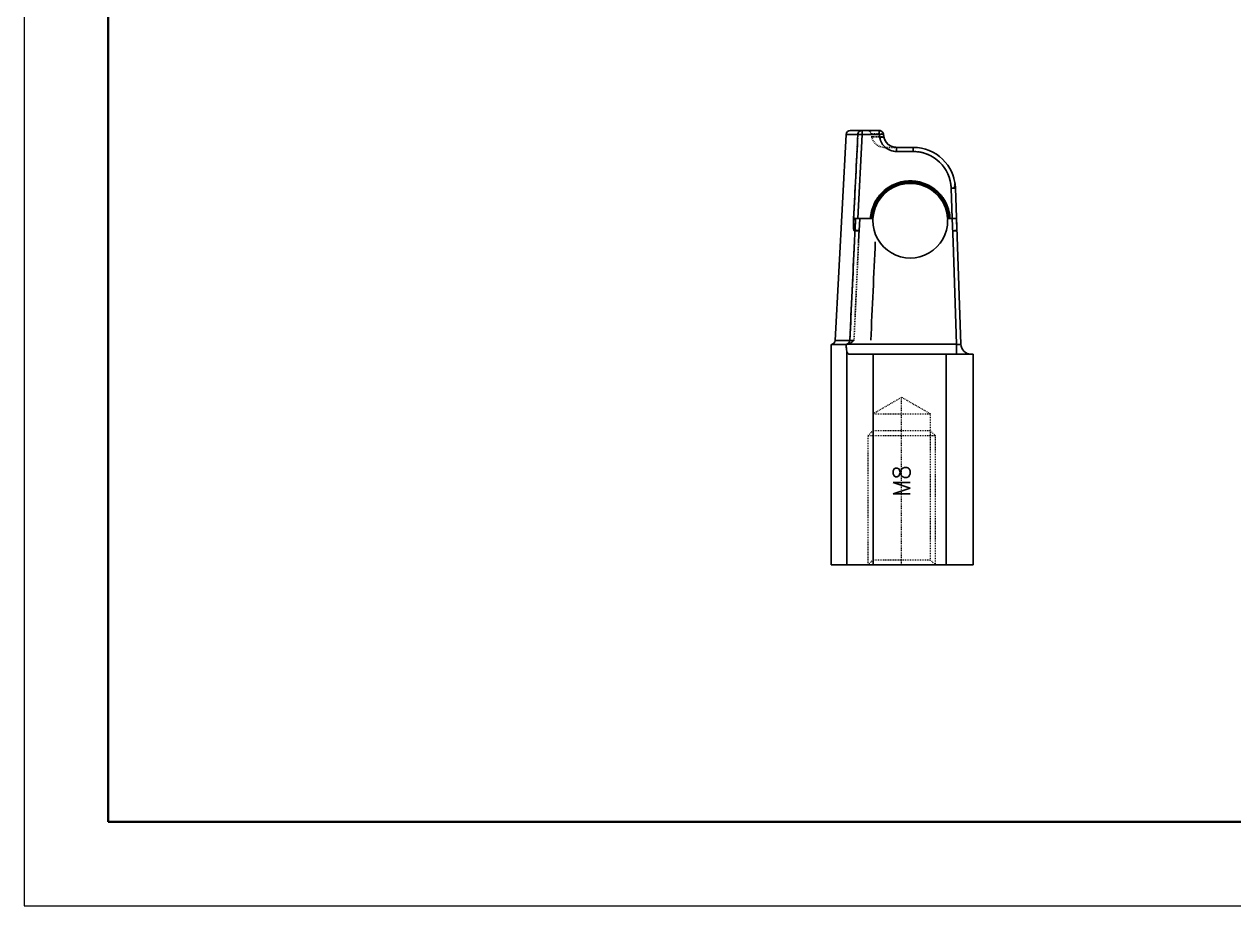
# Model space of a CAD drawing. Header units: inches. Extents: x -1272 to 960, y 895 to 1216.
# Drawn here: x 313.2 to 457.3, y 897 to 1002 of the extents above; entities that cross this region are included whole.
import ezdxf
from ezdxf.enums import TextEntityAlignment as Align

# ---------------------------------------------------------------- set-up
doc = ezdxf.new("R2010")
doc.units = ezdxf.units.IN
doc.header["$MEASUREMENT"] = 0
doc.linetypes.add('CENTER', pattern=[0.6, 0.375, -0.075, 0.075, -0.075])
doc.linetypes.add('HIDDEN', pattern=[0.2, 0.1, -0.1])
doc.layers.add('22', color=7, linetype='Continuous')
for name, color, linetype, lineweight in [('screw', 33, 'Continuous', 13), ('文字层', 3, 'Continuous', 18), ('粗实线层', 7, 'Continuous', 35), ('细实线层', 7, 'Continuous', 18)]:
    doc.layers.add(name, color=color, linetype=linetype, lineweight=lineweight)
doc.styles.add('TXT', font='txt.shx', dxfattribs={"bigfont": 'gbcbig.shx'})
doc.styles.add('标准', font='FSGB2312.ttf', dxfattribs={"width": 0.667})

# ---------------------------------------------------------------- blocks, each defined once
blk = doc.blocks.new('A4图框')
at = {"layer": '粗实线层'}
for p, q in [((-138.5, 95), (-138.5, -95)), ((-138.5, -95), (138.5, -95))]:
    blk.add_line(p, q, dxfattribs=at)
at = {"layer": '细实线层'}
for p, q in [((-148.5, 105), (-148.5, -105)), ((-148.5, -105), (148.5, -105))]:
    blk.add_line(p, q, dxfattribs=at)
at = {"layer": '文字层', "style": '标准', "width": 0.667}
blk.add_attdef('图纸编号', text='', height=5.19, rotation=180, dxfattribs=at).set_placement((-113.41, 90), align=Align.MIDDLE_CENTER)

msp = doc.modelspace()

# ---------------------------------------------------------------- linework, layer by layer
at = {"layer": '22', "color": 7, "linetype": 'Continuous'}
for p, q in [((411.106, 988.828), (409.821, 964.304)), ((411.106, 988.828), (412.511, 988.828)), ((411.608, 989.305), (415.051, 989.305)), ((413.006, 988.811), (412.505, 978.817)), ((413.006, 988.811), (413.006, 989.305)), ((413.006, 988.811), (415.051, 988.811)), ((415.051, 989.305), (415.051, 988.811)), ((415.114, 988.462), (415.051, 988.811)), ((415.608, 988.543), (415.545, 988.892)), ((416.135, 987.65), (415.87, 987.932)), ((417.127, 987.295), (416.837, 987.322)), ((417.127, 987.295), (417.126, 986.801)), ((417.126, 987.295), (419.104, 987.295)), ((417.126, 986.801), (419.105, 986.801)), ((419.104, 987.295), (419.104, 986.801)), ((423.75, 978.817), (423.624, 982.436)), ((424.126, 982.445), (424.776, 963.836)), ((411.985, 978.329), (412.009, 978.819)), ((412.011, 978.329), (412.036, 978.817)), ((412.036, 978.817), (414.292, 978.817)), ((412.181, 977.44), (412.246, 978.817)), ((412.73, 978.817), (412.658, 977.339)), ((414.303, 978.608), (414.292, 978.817)), ((423.214, 978.817), (423.203, 978.609)), ((423.214, 978.817), (424.243, 978.817)), ((423.852, 976.046), (423.75, 978.817)), ((424.243, 978.817), (424.291, 977.432)), ((412.11, 977.341), (412.166, 977.341)), ((412.181, 977.44), (412.125, 977.44)), ((424.274, 963.836), (423.852, 976.046)), ((409.319, 937.572), (409.319, 963.828)), ((409.319, 963.828), (411.189, 963.828)), ((411.554, 964.304), (409.821, 964.304)), ((424.274, 963.836), (411.296, 963.836)), ((424.274, 963.836), (424.274, 962.672)), ((411.196, 963.01), (411.196, 937.572)), ((411.484, 962.672), (426.231, 962.672)), ((414.337, 937.572), (414.337, 962.672)), ((423.031, 962.672), (423.031, 937.572)), ((426.231, 937.572), (426.231, 962.672)), ((409.319, 937.572), (426.231, 937.572))]:
    msp.add_line(p, q, dxfattribs=at)
at = {"layer": '22', "color": 8, "linetype": 'HIDDEN'}
for p, q in [((412.511, 988.828), (412.009, 978.817)), ((414.179, 988.54), (414.118, 988.889)), ((415.538, 988.889), (414.118, 988.889)), ((415.602, 988.54), (414.179, 988.54)), ((415.538, 988.889), (415.602, 988.54)), ((415.608, 988.543), (415.602, 988.54)), ((415.686, 988.268), (415.686, 988.268)), ((417.126, 987.295), (415.664, 987.295)), ((416.839, 987.322), (416.838, 987.322)), ((417.129, 986.801), (417.129, 987.295)), ((423.34, 984.973), (423.324, 984.973)), ((412.009, 978.817), (412.036, 978.817)), ((412.234, 978.817), (412.165, 977.341)), ((414.164, 978.817), (414.165, 978.841)), ((414.31, 978.817), (414.292, 978.817)), ((423.195, 978.817), (423.214, 978.817)), ((423.341, 978.84), (423.342, 978.817)), ((424.253, 978.817), (424.243, 978.817)), ((412.099, 975.922), (412.011, 974.043)), ((412.051, 964.313), (412.596, 976.046)), ((412.105, 976.046), (412.099, 975.922)), ((412.011, 974.043), (411.898, 971.627)), ((411.897, 971.627), (411.554, 964.304))]:
    msp.add_line(p, q, dxfattribs=at)
at = {"layer": '22', "color": 7, "linetype": 'Continuous'}
for points in [[(415.87, 987.932), (415.686, 988.269), (415.608, 988.543)], [(416.838, 987.322), (416.464, 987.442), (416.134, 987.651)]]:
    msp.add_lwpolyline(points, dxfattribs=at)
for centre, radius, start, end in [((411.608, 988.802), 0.502, 89.95442, 177), ((415.051, 988.802), 0.502, 10.31429, 90.01395), ((419.104, 982.27), 5.025, 2, 90), ((419.104, 982.278), 4.523, 1.99983, 89.99444), ((418.753, 978.559), 4.45, 3.32495, 176.67505), ((418.58, 978.559), 4.423, 176.35557, 176.65611), ((418.753, 978.559), 4.45, 179.37485, 0.63696), ((418.966, 978.563), 4.383, 3.33362, 3.63618), ((412.617, 977.315), 0.508, 165.75436, 177.06861), ((412.672, 977.315), 0.507, 167.33946, 176.92664), ((423.802, 977.315), 0.502, 2, 13.44966), ((-3813.842, 1164.643), 4232.634, 357.287174, 357.44617), ((409.319, 964.33), 0.502, 269.99903, 356.99995), ((411.06, 964.317), 0.489, 277.58419, 287.28105), ((411.188, 964.547), 0.719, 270.10342, 278.63975), ((425.981, 963.878), 1.206, 182, 270)]:
    msp.add_arc(centre, radius, start, end, dxfattribs=at)
at = {"layer": '22', "color": 8, "linetype": 'HIDDEN'}
for centre, radius, start, end in [((413.623, 988.802), 0.502, 10, 89.95334), ((415.664, 988.802), 1.508, 190, 270.08563), ((415.052, 988.818), 0.486, 67.03486, 70.36338), ((415.047, 988.809), 0.497, 50.16947, 66.97395), ((415.048, 988.811), 0.494, 48.27857, 50.1403), ((415.041, 988.804), 0.504, 29.66826, 48.21024), ((415.034, 988.801), 0.512, 9.9235, 29.53597), ((415.051, 988.802), 0.502, 10.02286, 10.31429), ((417.124, 988.866), 1.571, 244.6151, 245.60018), ((417.128, 988.877), 1.582, 245.63222, 260.49387), ((417.129, 988.884), 1.59, 260.50016, 269.58313), ((417.129, 988.877), 1.583, 269.59076, 270.08436), ((411.06, 964.313), 0.485, 270.01752, 277.59467)]:
    msp.add_arc(centre, radius, start, end, dxfattribs=at)
at = {"layer": '22', "color": 7, "linetype": 'Continuous'}
for points in [[(412.009, 978.819), (412.176, 982.155), (412.344, 985.492), (412.511, 988.828)], [(411.554, 964.304), (411.738, 968.218), (411.92, 972.132), (412.105, 976.046)]]:
    msp.add_open_spline(points, degree=3, dxfattribs=at)
for points, knots in [([(412.511, 988.828), (412.515, 988.891), (412.545, 989.017), (412.657, 989.175), (412.818, 989.28), (412.944, 989.305), (413.007, 989.305)], [0, 0, 0, 0, 0.2516614, 0.5022664, 0.7515562, 1, 1, 1, 1]), ([(412.511, 988.828), (412.531, 988.829), (412.588, 988.828), (412.696, 988.825), (412.841, 988.819), (412.949, 988.814), (413.006, 988.811)], [0, 0, 0, 0, 0.1192615, 0.3456161, 0.6515904, 1, 1, 1, 1]), ([(415.545, 988.892), (415.545, 988.892), (415.544, 988.892), (415.542, 988.892), (415.539, 988.892), (415.533, 988.892), (415.522, 988.89), (415.505, 988.888), (415.485, 988.885), (415.46, 988.881), (415.431, 988.876), (415.386, 988.869), (415.321, 988.859), (415.236, 988.847), (415.145, 988.829), (415.083, 988.817), (415.05, 988.811)], [0, 0, 0, 0, 0.0014743, 0.0051858, 0.0112448, 0.0196547, 0.0434798, 0.0765069, 0.1183922, 0.1687338, 0.2270978, 0.2928999, 0.4442774, 0.6171646, 0.805019, 1, 1, 1, 1]), ([(415.608, 988.543), (415.608, 988.543), (415.607, 988.543), (415.605, 988.543), (415.601, 988.543), (415.594, 988.543), (415.583, 988.541), (415.566, 988.539), (415.545, 988.536), (415.522, 988.532), (415.496, 988.528), (415.455, 988.521), (415.395, 988.511), (415.311, 988.497), (415.216, 988.48), (415.149, 988.468), (415.114, 988.462)], [0, 0, 0, 0, 0.0017613, 0.0061132, 0.0130654, 0.022527, 0.0485432, 0.0830903, 0.1249337, 0.1726269, 0.2248201, 0.2824157, 0.4212306, 0.5914972, 0.7878393, 1, 1, 1, 1]), ([(415.114, 988.462), (415.156, 988.231), (415.324, 987.78), (415.793, 987.236), (416.418, 986.883), (416.891, 986.801), (417.126, 986.801)], [0, 0, 0, 0, 0.2499515, 0.4999188, 0.7499316, 1, 1, 1, 1]), ([(414.007, 978.817), (414.024, 979.116), (414.117, 979.712), (414.419, 980.563), (414.797, 981.216), (415.169, 981.687), (415.586, 982.119), (416.182, 982.58), (416.987, 982.991), (417.853, 983.247), (418.753, 983.337), (419.653, 983.247), (420.519, 982.991), (421.323, 982.58), (421.92, 982.119), (422.337, 981.687), (422.709, 981.216), (423.087, 980.563), (423.389, 979.712), (423.482, 979.116), (423.499, 978.817)], [0, 0, 0, 0, 0.062451, 0.124941, 0.1874567, 0.2187742, 0.2500987, 0.3125715, 0.375028, 0.4374842, 0.5, 0.5625158, 0.624972, 0.6874285, 0.7499013, 0.7812258, 0.8125433, 0.875059, 0.937549, 1, 1, 1, 1]), ([(423.341, 978.84), (423.322, 979.128), (423.229, 979.702), (422.934, 980.52), (422.495, 981.271), (421.92, 981.925), (421.23, 982.456), (420.454, 982.849), (419.619, 983.096), (418.753, 983.181), (417.886, 983.096), (417.052, 982.849), (416.276, 982.456), (415.586, 981.925), (415.011, 981.271), (414.572, 980.52), (414.277, 979.702), (414.184, 979.128), (414.165, 978.841)], [0, 0, 0, 0, 0.0624928, 0.1249866, 0.1874829, 0.2499824, 0.3124804, 0.3749851, 0.4374941, 0.4999987, 0.5625033, 0.6250114, 0.6875156, 0.7500136, 0.8125127, 0.8750101, 0.9375057, 1, 1, 1, 1]), ([(423.624, 982.436), (423.657, 982.437), (423.721, 982.439), (423.814, 982.442), (423.899, 982.444), (423.965, 982.446), (424.011, 982.446), (424.04, 982.447), (424.065, 982.447), (424.086, 982.447), (424.103, 982.447), (424.114, 982.446), (424.12, 982.446), (424.123, 982.446), (424.125, 982.445), (424.126, 982.445), (424.126, 982.445)], [0, 0, 0, 0, 0.1948254, 0.3825561, 0.5553673, 0.7067734, 0.7726424, 0.8310693, 0.881465, 0.9233991, 0.9564633, 0.9803153, 0.9887357, 0.9948027, 0.9985196, 1, 1, 1, 1]), ([(412.11, 977.341), (412.108, 977.341), (412.105, 977.345), (412.101, 977.351), (412.093, 977.358), (412.085, 977.366), (412.077, 977.375), (412.07, 977.384), (412.06, 977.391), (412.052, 977.402), (412.045, 977.418), (412.039, 977.437), (412.032, 977.459), (412.026, 977.483), (412.018, 977.519), (412.009, 977.567), (411.999, 977.63), (411.991, 977.701), (411.983, 977.807), (411.977, 977.952), (411.977, 978.137), (411.982, 978.264), (411.985, 978.329)], [0, 0, 0, 0, 0.0051276, 0.0113432, 0.0228213, 0.0344226, 0.0464537, 0.0579567, 0.0688123, 0.0810663, 0.0978335, 0.1188773, 0.1412478, 0.1651872, 0.1913227, 0.2489565, 0.31083, 0.3800064, 0.4570155, 0.6252574, 0.8088696, 1, 1, 1, 1]), ([(411.985, 978.329), (411.987, 978.329), (411.995, 978.329), (412.004, 978.329), (412.011, 978.329)], [0, 0, 0, 0, 0.1868749, 1, 1, 1, 1]), ([(412.125, 977.44), (412.119, 977.44), (412.107, 977.444), (412.092, 977.458), (412.078, 977.479), (412.066, 977.508), (412.054, 977.545), (412.038, 977.608), (412.023, 977.704), (412.011, 977.837), (412.005, 977.99), (412.005, 978.156), (412.008, 978.271), (412.011, 978.329)], [0, 0, 0, 0, 0.0174129, 0.0384857, 0.0656497, 0.0999781, 0.1418228, 0.1911906, 0.3117218, 0.4583306, 0.6261763, 0.8092519, 1, 1, 1, 1]), ([(424.27, 978.32), (424.27, 978.32), (424.269, 978.32), (424.266, 978.321), (424.263, 978.321), (424.26, 978.321)], [0, 0, 0, 0, 0.0753167, 0.2648841, 1, 1, 1, 1]), ([(412.105, 976.046), (412.115, 976.262), (412.137, 976.693), (412.156, 977.125), (412.166, 977.341)], [0, 0, 0, 0, 0.5001266, 1, 1, 1, 1]), ([(412.166, 977.341), (412.173, 977.343), (412.193, 977.345), (412.229, 977.347), (412.278, 977.347), (412.365, 977.348), (412.492, 977.345), (412.598, 977.342), (412.655, 977.34)], [0, 0, 0, 0, 0.046272, 0.1212065, 0.2227247, 0.3478676, 0.6531029, 1, 1, 1, 1]), ([(412.181, 977.44), (412.18, 977.438), (412.178, 977.434), (412.177, 977.429), (412.177, 977.427)], [0, 0, 0, 0, 0.4702562, 1, 1, 1, 1]), ([(412.648, 977.34), (412.622, 977.351), (412.569, 977.365), (412.489, 977.381), (412.415, 977.395), (412.347, 977.406), (412.289, 977.417), (412.241, 977.425), (412.207, 977.433), (412.187, 977.437), (412.181, 977.44)], [0, 0, 0, 0, 0.1763808, 0.3470501, 0.5069642, 0.6514802, 0.7763381, 0.8778668, 0.9530883, 1, 1, 1, 1]), ([(412.658, 977.339), (412.645, 977.124), (412.619, 976.693), (412.6, 976.261), (412.59, 976.046)], [0, 0, 0, 0, 0.4999993, 1, 1, 1, 1]), ([(424.291, 977.432), (424.291, 977.43), (424.288, 977.427), (424.281, 977.424), (424.269, 977.42), (424.245, 977.414), (424.204, 977.405), (424.143, 977.394), (424.07, 977.381), (423.986, 977.367), (423.896, 977.352), (423.834, 977.34), (423.802, 977.334)], [0, 0, 0, 0, 0.0077526, 0.0234723, 0.0481133, 0.0816525, 0.1743507, 0.298335, 0.4489465, 0.6204954, 0.8065012, 1, 1, 1, 1]), ([(423.808, 977.333), (423.84, 977.334), (423.903, 977.336), (423.995, 977.338), (424.079, 977.339), (424.153, 977.34), (424.207, 977.34), (424.243, 977.339), (424.264, 977.338), (424.281, 977.337), (424.293, 977.336), (424.3, 977.335), (424.303, 977.333), (424.305, 977.333), (424.305, 977.333)], [0, 0, 0, 0, 0.1942241, 0.380988, 0.5527556, 0.7034073, 0.8273255, 0.8778063, 0.9199848, 0.9534343, 0.9779552, 0.9937031, 0.9981452, 1, 1, 1, 1]), ([(411.196, 963.01), (411.171, 963.133), (411.138, 963.405), (411.126, 963.679), (411.125, 963.828)], [0, 0, 0, 0, 0.4573982, 1, 1, 1, 1]), ([(411.205, 963.85), (411.253, 963.865), (411.345, 963.91), (411.456, 964.016), (411.53, 964.152), (411.551, 964.253), (411.554, 964.304)], [0, 0, 0, 0, 0.248249, 0.4976861, 0.7484373, 1, 1, 1, 1]), ([(412.05, 964.313), (411.996, 964.26), (411.885, 964.158), (411.71, 964.014), (411.548, 963.915), (411.407, 963.859), (411.333, 963.841), (411.296, 963.836)], [0, 0, 0, 0, 0.2500407, 0.5000277, 0.7498896, 0.8749536, 1, 1, 1, 1]), ([(411.554, 964.304), (411.561, 964.303), (411.581, 964.302), (411.617, 964.301), (411.667, 964.301), (411.755, 964.303), (411.885, 964.306), (411.993, 964.31), (412.05, 964.313)], [0, 0, 0, 0, 0.0449482, 0.1191808, 0.220556, 0.3457616, 0.6519464, 1, 1, 1, 1]), ([(424.776, 963.836), (424.776, 963.832), (424.759, 963.826), (424.734, 963.823), (424.686, 963.82), (424.625, 963.82), (424.55, 963.821), (424.431, 963.825), (424.338, 963.831), (424.274, 963.836)], [0, 0, 0, 0, 0.0233257, 0.0801936, 0.1719459, 0.2956577, 0.4465409, 0.6188096, 1, 1, 1, 1]), ([(411.484, 962.672), (411.45, 962.672), (411.397, 962.681), (411.337, 962.717), (411.282, 962.771), (411.23, 962.87), (411.206, 962.96), (411.196, 963.01)], [0, 0, 0, 0, 0.2132912, 0.3180562, 0.4281304, 0.6823325, 1, 1, 1, 1])]:
    msp.add_open_spline(points, degree=3, knots=knots, dxfattribs=at)
at = {"layer": '22', "color": 8, "linetype": 'HIDDEN'}
for points, knots in [([(413.006, 988.811), (412.949, 988.814), (412.841, 988.819), (412.696, 988.825), (412.588, 988.828), (412.531, 988.829), (412.511, 988.828)], [0, 0, 0, 0, 0.3484793, 0.6544504, 0.8807714, 1, 1, 1, 1]), ([(415.051, 989.305), (415.108, 989.304), (415.224, 989.284), (415.376, 989.194), (415.488, 989.058), (415.528, 988.946), (415.538, 988.889)], [0, 0, 0, 0, 0.2484835, 0.4977913, 0.7483494, 1, 1, 1, 1]), ([(415.051, 988.811), (415.082, 988.818), (415.145, 988.83), (415.236, 988.846), (415.321, 988.859), (415.395, 988.871), (415.449, 988.88), (415.485, 988.886), (415.505, 988.889), (415.521, 988.891), (415.534, 988.891), (415.541, 988.891), (415.545, 988.891), (415.545, 988.889)], [0, 0, 0, 0, 0.1945583, 0.3819342, 0.5545841, 0.7058524, 0.8299618, 0.880229, 0.9220395, 0.9550354, 0.9789881, 0.9938205, 1, 1, 1, 1]), ([(415.114, 988.462), (415.149, 988.468), (415.216, 988.48), (415.311, 988.497), (415.395, 988.511), (415.455, 988.521), (415.496, 988.528), (415.522, 988.532), (415.545, 988.536), (415.566, 988.539), (415.583, 988.541), (415.595, 988.543), (415.601, 988.543), (415.605, 988.543), (415.607, 988.543), (415.608, 988.543), (415.608, 988.543)], [0, 0, 0, 0, 0.2122233, 0.408614, 0.578909, 0.7177298, 0.775326, 0.8275212, 0.8752126, 0.9170448, 0.9515717, 0.9775579, 0.987001, 0.9939323, 0.998261, 1, 1, 1, 1]), ([(415.114, 988.462), (415.156, 988.231), (415.325, 987.78), (415.794, 987.235), (416.42, 986.882), (416.894, 986.801), (417.129, 986.801)], [0, 0, 0, 0, 0.2499601, 0.4999197, 0.7499189, 1, 1, 1, 1]), ([(415.545, 988.892), (415.545, 988.891), (415.541, 988.891), (415.54, 988.89), (415.538, 988.889)], [0, 0, 0, 0, 0.2642016, 1, 1, 1, 1]), ([(415.545, 988.889), (415.545, 988.889), (415.544, 988.89), (415.543, 988.889), (415.541, 988.889), (415.539, 988.889), (415.538, 988.889)], [0, 0, 0, 0, 0.0621414, 0.2496025, 0.5624309, 1, 1, 1, 1]), ([(415.602, 988.54), (415.634, 988.366), (415.763, 988.026), (416.122, 987.617), (416.596, 987.354), (416.954, 987.294), (417.131, 987.295)], [0, 0, 0, 0, 0.2500525, 0.5000139, 0.7499765, 1, 1, 1, 1]), ([(415.602, 988.54), (415.623, 988.423), (415.695, 988.193), (415.883, 987.884), (416.137, 987.626), (416.342, 987.498), (416.451, 987.447)], [0, 0, 0, 0, 0.2494156, 0.4991815, 0.7493773, 1, 1, 1, 1]), ([(419.105, 986.801), (419.394, 986.8), (419.973, 986.745), (420.809, 986.497), (421.583, 986.094), (422.265, 985.551), (422.832, 984.888), (423.261, 984.129), (423.538, 983.302), (423.613, 982.725), (423.624, 982.436)], [0, 0, 0, 0, 0.1250096, 0.2500176, 0.3750225, 0.5000239, 0.6250218, 0.7500163, 0.8750087, 1, 1, 1, 1]), ([(423.532, 984.645), (423.517, 984.674), (423.454, 984.788), (423.383, 984.897), (423.324, 984.973)], [0, 0, 0, 0, 0.2560965, 1, 1, 1, 1]), ([(423.638, 984.436), (423.702, 984.302), (423.816, 984.028), (423.909, 983.747), (423.949, 983.604)], [0, 0, 0, 0, 0.4995549, 1, 1, 1, 1]), ([(423.981, 982.446), (423.956, 982.446), (423.837, 982.443), (423.718, 982.439), (423.624, 982.436)], [0, 0, 0, 0, 0.2136633, 1, 1, 1, 1]), ([(424.052, 983.145), (424.063, 983.087), (424.079, 982.973), (424.064, 982.799), (424.016, 982.628), (423.99, 982.509), (423.981, 982.446)], [0, 0, 0, 0, 0.2516769, 0.484755, 0.7304698, 1, 1, 1, 1]), ([(412.657, 977.339), (412.649, 977.231), (412.637, 977.016), (412.62, 976.693), (412.608, 976.369), (412.6, 976.153), (412.596, 976.046)], [0, 0, 0, 0, 0.2500002, 0.5000005, 0.7499995, 1, 1, 1, 1]), ([(424.305, 977.335), (424.305, 977.336), (424.305, 977.339), (424.3, 977.342), (424.294, 977.346), (424.281, 977.348), (424.265, 977.351), (424.243, 977.352), (424.207, 977.354), (424.152, 977.354), (424.077, 977.354), (423.991, 977.35), (423.898, 977.346), (423.834, 977.339), (423.802, 977.334)], [0, 0, 0, 0, 0.0085492, 0.01361, 0.0299773, 0.0543466, 0.0873851, 0.1289977, 0.1788904, 0.3016977, 0.4512868, 0.6219759, 0.8072715, 1, 1, 1, 1]), ([(424.305, 977.333), (424.304, 977.334), (424.3, 977.335), (424.293, 977.336), (424.28, 977.337), (424.264, 977.338), (424.243, 977.339), (424.207, 977.34), (424.153, 977.34), (424.079, 977.339), (423.994, 977.338), (423.903, 977.336), (423.84, 977.334), (423.808, 977.333)], [0, 0, 0, 0, 0.0064285, 0.0219691, 0.0467082, 0.0803638, 0.1226051, 0.1730865, 0.2971309, 0.4478237, 0.6195557, 0.8061193, 1, 1, 1, 1]), ([(411.296, 963.836), (411.333, 963.841), (411.407, 963.859), (411.548, 963.914), (411.711, 964.013), (411.887, 964.156), (411.997, 964.26), (412.051, 964.313)], [0, 0, 0, 0, 0.1250488, 0.2501145, 0.4999812, 0.7499637, 1, 1, 1, 1]), ([(412.051, 964.313), (411.993, 964.31), (411.885, 964.306), (411.755, 964.303), (411.667, 964.301), (411.617, 964.301), (411.581, 964.302), (411.561, 964.303), (411.554, 964.304)], [0, 0, 0, 0, 0.3480167, 0.6542039, 0.779422, 0.8808096, 0.9550501, 1, 1, 1, 1]), ([(424.274, 963.836), (424.338, 963.831), (424.431, 963.825), (424.55, 963.821), (424.625, 963.82), (424.686, 963.82), (424.734, 963.823), (424.759, 963.826), (424.776, 963.832), (424.776, 963.836)], [0, 0, 0, 0, 0.3811733, 0.5534392, 0.7043259, 0.8280418, 0.9198014, 0.9766745, 1, 1, 1, 1]), ([(411.196, 963.01), (411.206, 962.96), (411.23, 962.87), (411.282, 962.771), (411.337, 962.717), (411.397, 962.681), (411.45, 962.672), (411.484, 962.672)], [0, 0, 0, 0, 0.3175271, 0.5718147, 0.6819572, 0.7867262, 1, 1, 1, 1])]:
    msp.add_open_spline(points, degree=3, knots=knots, dxfattribs=at)
for points in [[(415.215, 989.276), (415.163, 989.295), (415.106, 989.304), (415.051, 989.305)], [(412.166, 977.343), (412.147, 976.91), (412.126, 976.478), (412.105, 976.046)], [(411.059, 963.828), (411.108, 963.828), (411.158, 963.835), (411.205, 963.85)]]:
    msp.add_open_spline(points, degree=3, dxfattribs=at)
at = {"layer": 'screw', "linetype": 'HIDDEN', "ltscale": 0.497582}
for p, q in [((414.324, 955.572), (417.724, 957.535)), ((417.724, 957.535), (421.124, 955.572)), ((414.324, 938.172), (414.324, 955.572)), ((414.324, 955.572), (421.124, 955.572)), ((421.124, 955.572), (421.124, 938.172)), ((413.724, 937.572), (414.324, 938.172)), ((414.324, 938.172), (421.124, 938.172)), ((421.124, 938.172), (421.724, 937.572))]:
    msp.add_line(p, q, dxfattribs=at)
at = {"layer": 'screw', "color": 1, "linetype": 'CENTER', "ltscale": 0.310989}
msp.add_line((417.724, 937.572), (417.724, 957.535), dxfattribs=at)
at = {"layer": 'screw', "color": 92, "linetype": 'HIDDEN', "ltscale": 0.497582}
for p, q in [((413.724, 952.972), (414.324, 953.572)), ((414.324, 953.572), (421.124, 953.572)), ((421.124, 953.572), (421.724, 952.972)), ((413.724, 937.572), (413.724, 952.972)), ((413.724, 952.972), (421.724, 952.972)), ((421.724, 952.972), (421.724, 937.572))]:
    msp.add_line(p, q, dxfattribs=at)

# ---------------------------------------------------------------- block references
msp.add_blockref('A4图框', (461.745, 1001.964))

# ---------------------------------------------------------------- texts
at = {"layer": 'screw', "color": 222, "linetype": 'HIDDEN', "ltscale": 0.497582, "style": 'TXT'}
msp.add_text('M8', height=2, rotation=90, dxfattribs=at).set_placement((417.724, 947.554), align=Align.MIDDLE)

doc.saveas('drawing.dxf')
